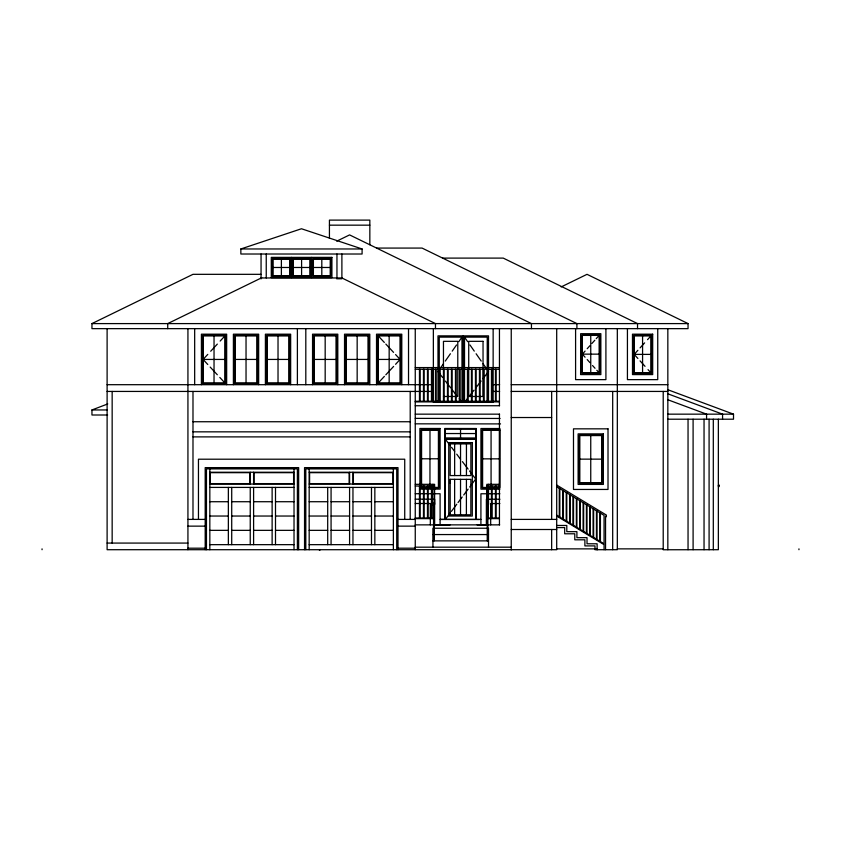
<?xml version="1.0" encoding="UTF-8"?>
<svg xmlns="http://www.w3.org/2000/svg" width="841" height="841" viewBox="0 0 841 841"><rect width="100%" height="100%" fill="white"/><g stroke="black" fill="none" stroke-linecap="round" stroke-linejoin="round"><path stroke-width="1.26" d="M429.951 487.843L429.993 430.171M450.177 483.07L450.187 479.328L470.876 479.349L470.844 514.797L450.177 514.776L450.177 479.328M460.542 437.982L460.542 429.141M466.387 514.787L466.419 479.349M444.731 519.423L444.731 428.5L476.363 428.521L476.3 519.454L480.915 519.454L480.915 524.868M480.915 519.454L480.926 493.772L499.89 493.783M490.681 524.868L490.692 503.549L499.848 503.559M443.459 363.711L437.993 371.564L442.618 377.504M445.299 361.073L450.398 353.756M452.227 351.128L456.526 344.957M458.808 341.688L461.982 337.125L439.254 337.125L439.254 402.376M450.177 513.01L445.362 519.423L445.362 439.233L475.733 439.254L475.67 519.454L440.095 519.423L479.202 519.454M451.407 511.37L456.768 504.232M458.051 502.529L462.193 497.01M463.717 494.981L468.111 489.126M469.709 487.013L475.701 479.034L469.551 470.971M467.344 398.739L464.516 402.376L464.516 337.125L487.244 337.125L487.244 402.376M469.699 395.722L473.988 390.203M475.827 387.848L481.105 381.068M483.039 378.587L488.505 371.564L483.039 363.711M585.073 357.204L582.329 354.145L585.073 351.086M587.207 348.71L589.962 345.651M591.938 343.443L594.839 340.216M596.248 338.639L599.17 335.391L582.329 335.391L582.329 372.91L599.17 372.91L599.17 335.391M637.867 358.455L634.167 354.387L637.867 350.308M640.085 347.869L644.627 342.876M647.549 339.659L650.997 335.864L634.167 335.864L634.167 372.91L650.997 372.91L650.997 335.864M207.78 364.489L203.091 359.433L207.78 354.387M210.702 351.244L217.325 344.095M220.153 341.057L224.978 335.864L203.091 335.864L203.091 383.012L224.978 383.012L224.978 335.864M378.208 383.012L378.208 335.864L400.106 335.864L400.106 383.012L378.208 383.012L384.369 376.379M385.83 374.813L393.62 366.413M395.585 364.3L400.106 359.433L395.585 354.566M319.391 550.287L320.326 549.709M561.168 286.928L587.018 274.324L688.043 323.596L688.043 328.652L91.953 328.652L91.953 323.596L192.988 274.324L260.92 274.324M261.709 277.761L167.727 323.596L167.727 328.652M336.715 241.178L349.583 234.902L531.449 323.596L531.449 328.652M107.637 415.002L91.953 415.002L91.953 409.956L107.753 403.932M240.852 248.968L301.467 228.752L362.093 248.968L362.093 254.014L240.852 254.014L240.852 248.968L362.093 248.968M718.351 419.207L718.351 549.709L663.213 549.762L663.213 391.433M336.663 278.791L341.888 278.781L341.888 254.014M329.43 225.167L369.84 225.167M376.6 248.074L422.066 248.074L576.905 323.596L576.905 328.652M442.618 258.103L503.244 258.103L637.531 323.596L637.531 328.652M272.968 267.48L289.809 267.48M293.183 267.48L310.014 267.48M313.388 267.48L330.219 267.48M261.309 277.961L341.888 277.961M91.953 323.596L688.043 323.596M582.329 354.145L599.17 354.145M634.167 354.387L650.997 354.387M203.091 359.433L224.978 359.433M235.081 359.433L256.978 359.433M266.66 359.433L288.968 359.433M314.229 359.433L336.116 359.433M346.219 359.433L368.106 359.433M377.788 359.433L400.106 359.433M415.254 367.58L499.449 367.58M415.254 369.262L499.449 369.262M107.112 384.694L433.357 384.694M493.141 384.694L499.607 384.694M511.244 384.694L667.838 384.694M107.112 391.433L433.357 391.433M493.141 391.433L499.607 391.433M511.244 391.433L667.838 391.433M443.459 396.479L457.777 396.479L457.777 341.33L443.459 341.33L443.459 401.262M415.254 401.262L499.449 401.262M415.254 401.893L499.449 401.893M415.254 405.74L499.565 405.74M91.953 409.956L107.112 409.956M415.254 414.161L499.565 414.161M667.838 414.161L733.51 414.161L733.51 419.207L667.838 419.207M511.244 417.525L551.654 417.525M192.988 421.74L410.208 421.74M192.988 431.843L410.208 431.843M445.362 433.546L475.733 433.546M192.988 436.889L410.208 436.889M421.572 458.787L438.413 458.787M482.618 458.85L499.501 458.85M579.806 459.144L601.693 459.144M209.829 472.253L294.024 472.253M309.173 472.253L393.367 472.253M209.829 484.038L294.024 484.038M309.173 484.038L393.367 484.038M415.254 484.321L434.618 484.332L434.618 504.674L432.936 504.674L432.936 484.332M499.449 484.321L486.823 484.321L486.823 504.674L488.505 504.674L488.505 484.332M719.202 485.299L718.351 485.299L719.202 485.299L719.202 486.571L718.351 486.571M415.254 486.014L433.315 486.014M486.823 486.014L487.454 486.014M488.085 486.014L499.449 486.014M209.829 487.412L294.024 487.412M309.173 487.412L393.367 487.412M209.829 501.72L228.353 501.72M231.717 501.72L250.24 501.72M253.604 501.72L272.127 501.72M275.501 501.72L294.024 501.72M309.173 501.72L327.696 501.72M331.07 501.72L349.583 501.72M352.957 501.72L371.48 501.72M374.844 501.72L393.367 501.72M432.936 503.244L434.618 503.244M486.823 503.244L488.505 503.244M209.829 516.038L228.353 516.038M231.717 516.038L250.24 516.038M253.604 516.038L272.127 516.038M275.501 516.038L294.024 516.038M309.173 516.038L327.696 516.038M331.07 516.038L349.583 516.038M352.957 516.038L371.48 516.038M374.844 516.038L393.367 516.038M415.254 518.003L434.229 518.003M487.275 518.003L499.449 518.003M415.254 518.634L433.651 518.634L433.651 524.952M487.833 518.634L499.449 518.634M187.932 519.402L205.193 519.402M398.003 519.402L415.254 519.402M511.244 519.402L556.7 519.402M415.254 524.868L499.67 524.868M556.7 525.467L566.802 525.467L566.802 531.659L576.905 531.659L576.905 537.672L587.018 537.672L587.018 543.78L597.121 543.78L597.121 549.888M187.932 526.14L205.193 526.14M398.003 526.14L415.254 526.14M556.7 527.591L564.679 527.591L564.679 533.783L574.781 533.783L574.781 539.806L584.884 539.806L584.884 545.904L594.986 545.904L594.986 549.709L617.326 549.709L617.326 328.652M511.244 529.504L556.7 529.504M209.829 530.345L228.353 530.345M231.717 530.345L250.24 530.345M253.604 530.345L272.127 530.345M275.501 530.345L294.024 530.345M309.173 530.345L327.696 530.345M331.07 530.345L349.583 530.345M352.957 530.345L371.48 530.345M374.844 530.345L393.367 530.345M432.936 534.561L488.505 534.561M432.936 540.868L488.505 540.868M107.112 543.076L187.932 543.076M209.829 544.663L294.024 544.663M309.173 544.663L393.367 544.663M415.254 547.186L511.244 547.186M187.932 548.195L205.193 548.195M398.003 548.195L415.254 548.195M556.7 548.868L597.121 548.868M617.326 548.868L663.213 548.868M415.254 418.387L500.08 418.461M415.254 423.832L500.542 423.906M499.932 428.532L480.926 428.521L480.926 489.147L499.89 489.157M444.731 438.603L476.363 438.624M415.254 493.72L440.095 493.741L440.095 524.868M415.254 499.176L433.346 499.186M499.922 499.239L486.382 499.228L486.361 524.91L477.141 524.9M415.254 503.496L430.329 503.507L430.329 524.868M450.177 524.879L434.639 524.868L434.639 499.186M667.838 389.74L733.51 414.161M667.838 393.809L722.566 414.161L722.566 419.207M667.838 399.759L706.566 414.161L706.566 419.207M341.52 277.782L435.47 323.596L435.47 328.652M556.7 485.057L606.382 515.07L606.382 516.752L605.541 516.237L605.541 549.709M556.7 486.739L604.059 515.354L604.059 543.801L556.7 515.197M556.7 516.038L604.059 544.653L604.059 549.709M378.208 335.864L384.326 342.445M385.83 344.064L393.546 352.368M210.187 367.075L217.325 374.771M219.816 377.451L224.978 383.012M640.085 360.894L645.026 366.329M648.033 369.641L650.997 372.91M587.207 359.58L589.909 362.597M592.558 365.541L595.018 368.274M596.826 370.292L599.17 372.91M445.394 381.068L450.671 387.848M452.511 390.203L456.8 395.722M459.154 398.739L461.982 402.376L461.982 337.125M445.362 439.233L450.208 445.593M451.533 447.328L454.645 451.417M462.424 461.625L468.111 469.089M456.737 454.161L460.542 459.291M464.516 337.125L467.691 341.688M469.972 344.957L474.271 351.128M476.101 353.756L481.199 361.073M798.95 548.868L798.95 549.709M713.305 419.207L713.305 549.709M709.089 419.207L709.089 549.709M704.043 419.207L704.043 549.709M693.1 419.207L693.1 549.709M688.043 419.207L688.043 549.709M667.838 328.652L667.838 549.709M657.736 328.652L657.736 379.638L627.428 379.638L627.428 328.652M642.577 335.864L642.577 372.91M612.69 391.433L612.69 549.709M605.909 328.652L605.909 379.638L575.591 379.638L575.591 328.652M600.421 513.147L600.421 541.604M599.875 512.821L599.875 541.278M596.994 511.076L596.994 539.533M596.448 510.75L596.448 539.207M593.63 509.047L593.63 537.504M593.084 508.721L593.084 537.178M590.75 335.391L590.75 372.91M590.75 435.575L590.75 482.723M590.319 507.049L590.319 535.507M589.783 506.724L589.783 535.181M586.965 505.02L586.965 533.478M586.419 504.695L586.419 533.152M583.643 503.013L583.643 531.47M583.107 502.687L583.107 531.144M580.279 500.984L580.279 529.431M579.733 500.658L579.733 529.105M576.905 498.944L576.905 527.402M576.369 498.618L576.369 527.076M573.53 496.905L573.53 525.362M572.994 496.579L572.994 525.036M570.156 494.865L570.156 523.323M569.609 494.54L569.609 522.997M566.781 492.826L566.781 521.283M566.235 492.5L566.235 520.947M563.396 490.787L563.396 519.233M562.86 490.461L562.86 518.908M559.833 488.632L559.833 517.078M559.286 488.306L559.286 516.752M556.7 328.652L556.7 549.709L107.112 549.709L107.112 328.652M551.654 391.433L551.654 519.402M551.654 529.504L551.654 549.709M511.244 328.652L511.244 549.993M499.449 328.652L499.449 405.74M499.449 414.161L499.449 524.868M496.085 369.262L496.085 401.262M496.085 486.014L496.085 518.003M495.454 369.262L495.454 401.262M495.454 486.014L495.454 518.003M493.141 328.652L493.141 402.376L433.357 402.376L433.357 328.652M492.09 369.262L492.09 401.262M492.09 486.014L492.09 518.003M491.449 369.262L491.449 401.262M491.449 486.014L491.449 518.003M491.07 430.214L491.07 487.465M488.505 402.376L488.505 335.864L437.993 335.864L437.993 402.376M488.505 547.186L488.505 528.243L432.936 528.243L432.936 547.186M488.085 369.262L488.085 401.262M488.085 503.927L488.085 518.003M487.875 503.591L487.875 540.868M487.454 369.262L487.454 401.262M487.454 503.927L487.454 518.003M487.244 486.813L487.244 540.868M484.09 369.262L484.09 401.262M483.459 369.262L483.459 401.262M480.085 369.262L480.085 401.262M479.454 369.262L479.454 401.262M476.09 369.262L476.09 401.262M475.459 369.262L475.459 401.262M472.085 369.262L472.085 401.262M471.454 369.262L471.454 401.262M468.09 369.262L468.09 401.262M467.459 369.262L467.459 401.262M466.44 443.901L466.44 475.564M464.095 369.262L464.095 401.262M463.465 369.262L463.465 401.262M463.244 335.864L463.244 402.376M460.542 443.89L460.542 475.564M460.532 479.338L460.532 514.787M460.09 369.262L460.09 401.262M459.459 369.262L459.459 401.262M456.095 369.262L456.095 401.262M455.465 369.262L455.465 401.262M454.645 443.89L454.645 475.564M454.634 479.338L454.634 514.776M452.09 369.262L452.09 401.262M451.459 369.262L451.459 401.262M448.095 369.262L448.095 401.262M447.465 369.262L447.465 401.262M444.101 369.262L444.101 401.262M440.095 369.262L440.095 401.262M439.465 369.262L439.465 401.262M436.101 369.262L436.101 401.262M435.47 369.262L435.47 401.262M434.198 503.591L434.198 540.868M433.567 503.591L433.567 540.868M432.957 518.003L432.936 518.634M432.095 369.262L432.095 401.262M432.095 486.014L432.095 518.003M431.465 369.262L431.465 401.262M431.465 486.014L431.465 518.003M428.101 369.262L428.101 401.262M428.101 486.014L428.101 518.003M427.47 369.262L427.47 401.262M427.47 486.014L427.47 518.003M424.095 369.262L424.095 401.262M424.095 486.014L424.095 518.003M423.465 369.262L423.465 401.262M423.465 486.014L423.465 518.003M420.101 369.262L420.101 401.262M420.101 486.014L420.101 518.003M419.47 369.262L419.47 401.262M419.47 486.014L419.47 518.003M415.254 328.652L415.254 549.709M410.208 391.433L410.208 519.402M408.526 328.652L408.526 384.694M404.731 519.402L404.731 459.207L198.455 459.207L198.455 519.402M401.788 384.694L401.788 334.182L376.526 334.182L376.526 384.694M398.003 549.709L398.003 467.628L304.547 467.628L304.547 549.709M396.731 549.709L396.731 468.889L305.809 468.889L305.809 549.709M393.367 468.889L393.367 549.709M389.162 335.864L389.162 383.012M374.844 487.412L374.844 544.663M371.48 487.412L371.48 544.663M369.84 244.752L369.84 220.111L329.43 220.111L329.43 238.224M369.798 384.694L369.798 334.182L344.537 334.182L344.537 384.694M357.162 335.864L357.162 383.012M352.957 472.253L352.957 484.038M352.957 487.412L352.957 544.663M349.583 472.253L349.583 484.038M349.583 487.412L349.583 544.663M337.798 384.694L337.798 334.182L312.547 334.182L312.547 384.694M336.957 254.014L336.957 277.961M331.07 487.412L331.07 544.663M327.696 487.412L327.696 544.663M325.173 335.864L325.173 383.012M321.809 259.07L321.809 275.901M311.696 257.378L311.696 277.593M309.173 468.889L309.173 549.709M305.809 328.652L305.809 384.694M301.593 259.07L301.593 275.901M298.65 549.709L298.65 467.628L205.193 467.628L205.193 549.709M297.388 328.652L297.388 384.694M297.388 549.709L297.388 468.889L206.455 468.889L206.455 549.709M294.024 468.889L294.024 549.709M291.491 257.378L291.491 277.593M290.65 384.694L290.65 334.182L265.399 334.182L265.399 384.694M281.388 259.07L281.388 275.901M278.024 335.864L278.024 383.012M275.501 487.412L275.501 544.663M272.127 487.412L272.127 544.663M266.24 254.014L266.24 277.961M261.057 254.014L261.057 278.907M258.66 384.694L258.66 334.182L233.399 334.182L233.399 384.694M253.604 472.253L253.604 484.038M253.604 487.412L253.604 544.663M250.24 472.253L250.24 484.038M250.24 487.412L250.24 544.663M246.035 335.864L246.035 383.012M231.717 487.412L231.717 544.663M228.353 487.412L228.353 544.663M226.66 384.694L226.66 334.182L201.409 334.182L201.409 384.694M214.035 335.864L214.035 383.012M209.829 468.889L209.829 549.709M194.67 328.652L194.67 384.694M192.988 391.433L192.988 519.402M187.932 328.652L187.932 549.709M112.158 391.433L112.158 543.076M42.05 548.868L42.05 549.709M450.208 443.89L450.187 475.564L470.876 475.564L470.897 443.901L450.208 443.89M472.337 442.639L472.285 516.059L448.747 516.038L448.747 442.618L472.337 442.639M499.522 430.224L499.48 487.475L482.618 487.454L482.618 430.203L499.522 430.224M499.943 429.804L499.901 487.896L482.187 487.885L482.187 429.783L499.943 429.804M580.647 364.489L580.605 374.592L600.852 374.592L600.852 333.698L580.647 333.698L580.647 364.489M331.911 257.378L271.286 257.378L271.286 277.593L331.911 277.593L331.911 257.378M290.229 258.65L272.547 258.65L272.547 276.321L290.229 276.321L290.229 258.65M310.434 258.65L292.752 258.65L292.752 276.321L310.434 276.321L310.434 258.65M330.639 258.65L312.968 258.65L312.968 276.321L330.639 276.321L330.639 258.65M289.809 259.07L272.968 259.07L272.968 275.901L289.809 275.901L289.809 259.07M310.014 259.07L293.183 259.07L293.183 275.901L310.014 275.901L310.014 259.07M330.219 259.07L313.388 259.07L313.388 275.901L330.219 275.901L330.219 259.07M652.69 334.182L632.474 334.182L632.495 374.592L652.69 374.592L652.69 334.182M599.591 334.97L581.909 334.97L581.909 373.33L599.591 373.33L599.591 334.97M225.399 335.443L202.67 335.443L202.67 383.433L225.399 383.433L225.399 335.443M257.399 335.443L234.66 335.443L234.66 383.433L257.399 383.433L257.399 335.443M289.388 335.443L266.66 335.443L266.66 383.433L289.388 383.433L289.388 335.443M336.537 335.443L313.809 335.443L313.809 383.433L336.537 383.433L336.537 335.443M368.526 335.443L345.798 335.443L345.798 383.433L368.526 383.433L368.526 335.443M400.526 335.443L377.788 335.443L377.788 383.433L400.526 383.433L400.526 335.443M651.418 335.443L633.746 335.443L633.746 373.33L651.418 373.33L651.418 335.443M256.978 335.864L235.081 335.864L235.081 383.012L256.978 383.012L256.978 335.864M288.968 335.864L267.081 335.864L267.081 383.012L288.968 383.012L288.968 335.864M336.116 335.864L314.229 335.864L314.229 383.012L336.116 383.012L336.116 335.864M368.106 335.864L346.219 335.864L346.219 383.012L368.106 383.012L368.106 335.864M483.039 341.33L468.721 341.33L468.721 396.479L483.039 396.479L483.039 341.33M608.011 428.836L573.488 428.836L573.488 489.451L608.011 489.451L608.011 428.836M603.375 433.882L578.124 433.882L578.124 484.405L603.375 484.405L603.375 433.882M602.114 435.154L579.386 435.154L579.386 483.144L602.114 483.144L602.114 435.154M601.693 435.575L579.806 435.575L579.806 482.723L601.693 482.723L601.693 435.575M249.819 472.674L210.25 472.674L210.25 483.617L249.819 483.617L249.819 472.674M293.604 472.674L254.024 472.674L254.024 483.617L293.604 483.617L293.604 472.674M349.162 472.674L309.593 472.674L309.593 483.617L349.162 483.617L349.162 472.674M392.947 472.674L353.378 472.674L353.378 483.617L392.947 483.617L392.947 472.674M440.095 428.49L419.89 428.479L419.89 489.094L440.095 489.115L440.095 428.49M475.733 429.152L445.362 429.131L445.362 437.972L475.733 437.993L475.733 429.152M438.834 429.751L421.152 429.74L421.152 487.833L438.834 487.843L438.834 429.751M438.413 430.171L421.572 430.161L421.572 487.412L438.413 487.423L438.413 430.171"/></g></svg>
